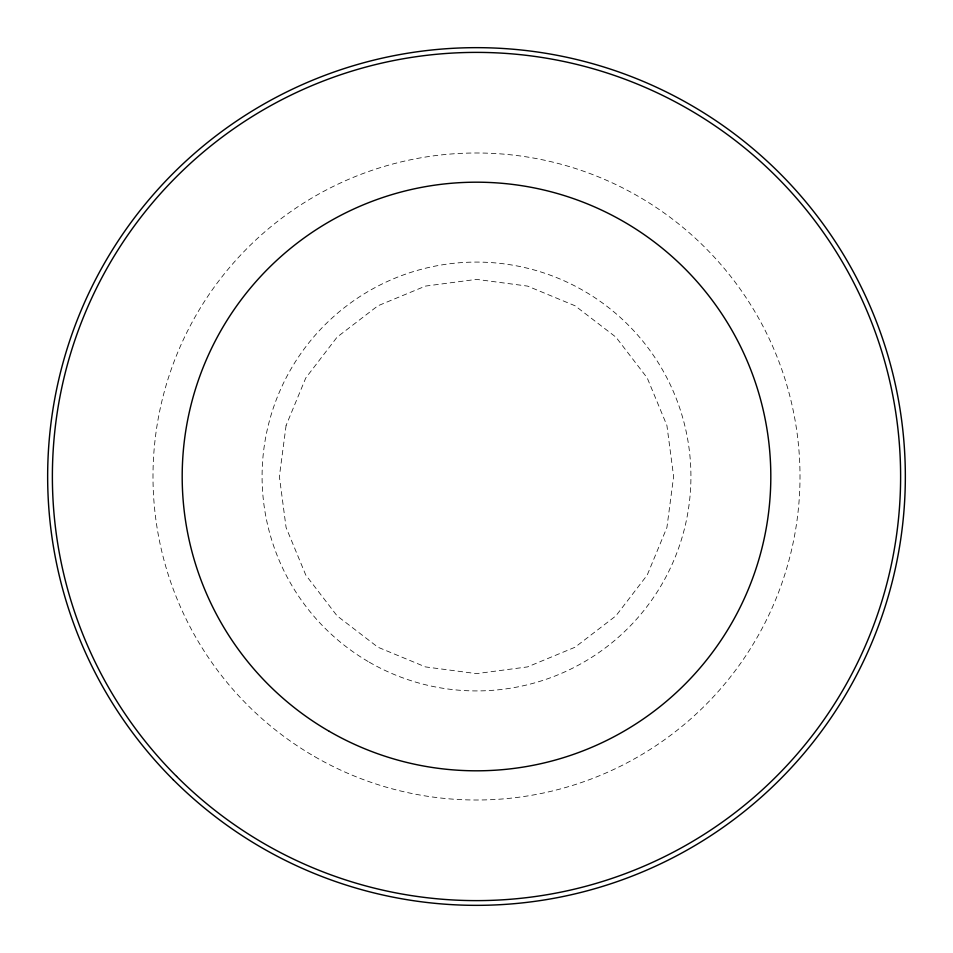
<?xml version="1.0" encoding="UTF-8"?>
<svg xmlns="http://www.w3.org/2000/svg" width="953" height="953" viewBox="0 0 953 953"><rect width="100%" height="100%" fill="white"/><g stroke="black" fill="none" stroke-linecap="round" stroke-linejoin="round"><path stroke-width="0.71" stroke-dasharray="4.76 3.57" d="M286.091 425.479L279.372 476.5L286.091 527.521L305.782 575.064L337.112 615.888L377.936 647.218L425.479 666.909L476.5 673.628L527.521 666.909L575.064 647.218L615.888 615.888L647.218 575.064L666.909 527.521L673.628 476.5L666.909 425.479L647.218 377.936L615.888 337.112L575.064 305.782L527.521 286.091L476.5 279.372L425.479 286.091L377.936 305.782L337.112 337.112L305.782 377.936L286.091 425.479M314.752 756.67A323.508 323.508 0 0 0 800.008 476.5A323.508 323.508 0 0 0 314.752 196.33A323.508 323.508 0 0 0 314.752 756.67M369.287 662.192A214.425 214.425 0 0 0 690.925 476.5A214.425 214.425 0 0 0 369.287 290.808A214.425 214.425 0 0 0 369.287 662.192"/><path stroke-width="1.43" d="M173.255 779.745A428.85 428.85 0 0 0 890.733 587.489A428.85 428.85 0 0 0 365.511 62.267A428.85 428.85 0 0 0 173.255 779.745M329.345 731.38A294.31 294.31 0 0 0 770.81 476.5A294.31 294.31 0 0 0 329.345 221.62A294.31 294.31 0 0 0 329.345 731.38M176.603 776.397A424.109 424.109 0 0 0 886.159 586.274A424.109 424.109 0 0 0 366.726 66.841A424.109 424.109 0 0 0 176.603 776.397"/></g></svg>
